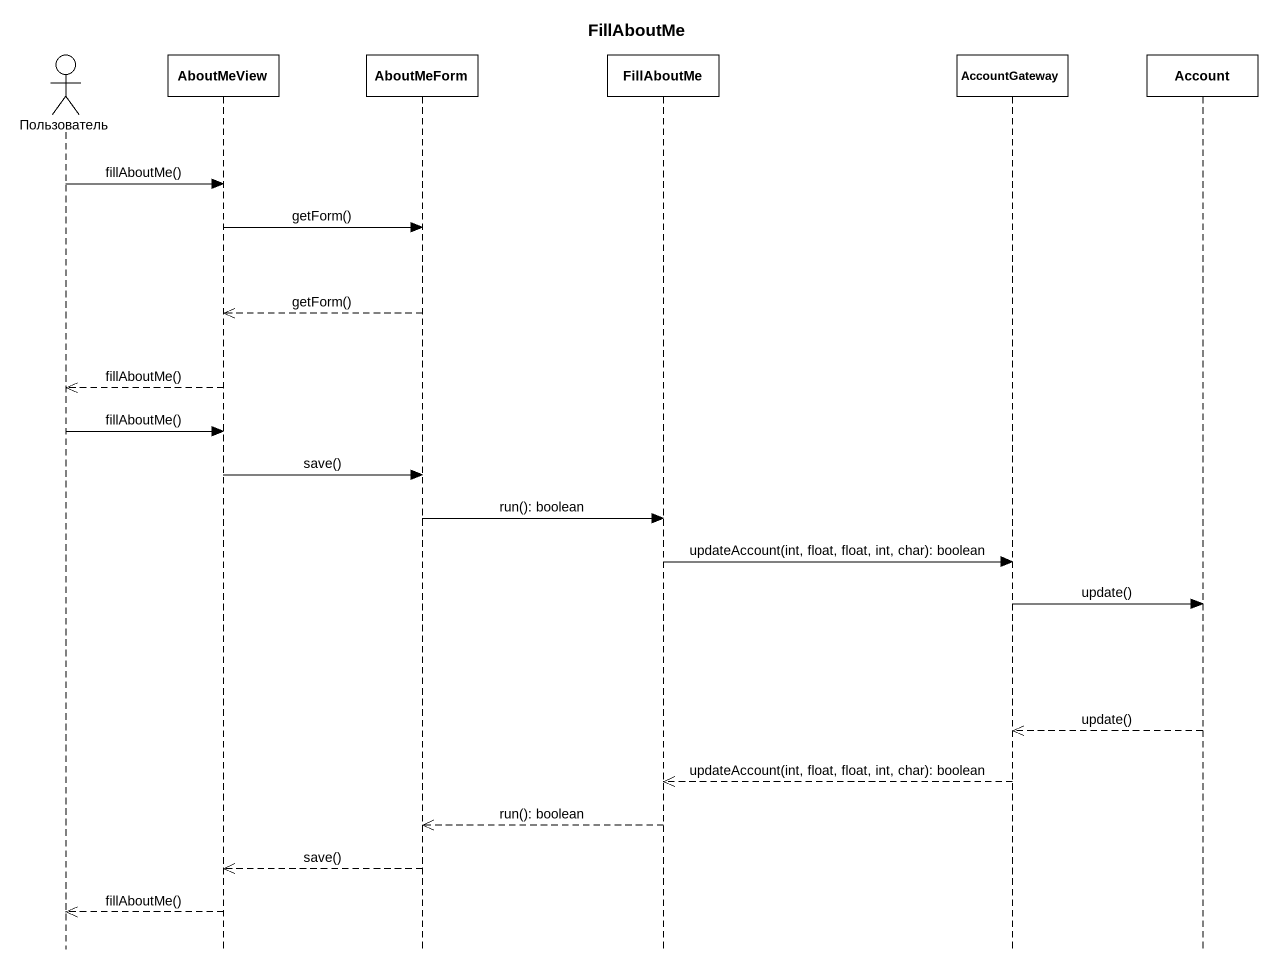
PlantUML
@startuml
title FillAboutMe
hide footbox
actor Пользователь
participant AboutMeView
participant AboutMeForm
participant FillAboutMe
participant AccountGateway
participant Account

Пользователь -> AboutMeView : fillAboutMe()
AboutMeView -> AboutMeForm : getForm()
AboutMeForm -->> AboutMeView : getForm()
AboutMeView -->> Пользователь : fillAboutMe()
Пользователь -> AboutMeView : fillAboutMe()
AboutMeView -> AboutMeForm : save()
AboutMeForm -> FillAboutMe : run(): boolean
FillAboutMe -> AccountGateway : updateAccount(int, float, float, int, char): boolean
AccountGateway -> Account : update()
Account -->> AccountGateway : update()
AccountGateway -->> FillAboutMe : updateAccount(int, float, float, int, char): boolean
FillAboutMe -->> AboutMeForm : run(): boolean
AboutMeForm -->> AboutMeView : save()
AboutMeView -->> Пользователь : fillAboutMe()
@enduml
